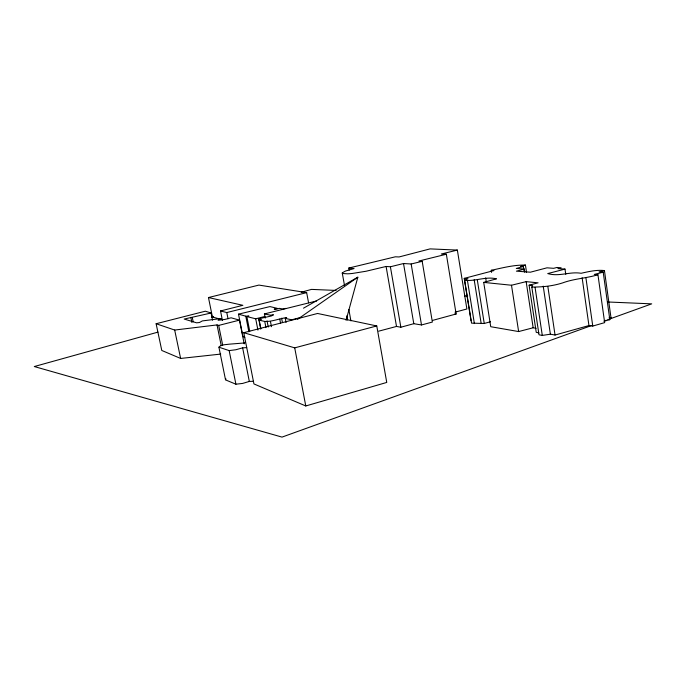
<?xml version="1.0" encoding="UTF-8"?>
<svg xmlns="http://www.w3.org/2000/svg" width="686" height="686" viewBox="0 0 686 686"><rect width="100%" height="100%" fill="white"/><g stroke="black" fill="none" stroke-linecap="round" stroke-linejoin="round"><path stroke-width="1.03" d="M346.07 320.336L357.835 277.195L303.486 308.185M603.937 321.262L609.82 319.667L603.208 272.171L594.299 274.434L597.952 274.743L604.658 322.626L592.764 326.073L588.948 325.558L555.043 335.034L550.386 334.193L542.292 335.411L539.007 334.794L531.804 287.057L532.645 285.582L529.103 285.196L536.238 332.35L538.904 332.839M225.986 378.904L225.694 379.958L235.915 384.203L242.63 383.423L249.318 381.433L253.391 381.279M297.578 319.316L357.835 277.195M286.062 322.54L285.273 318.398L286.662 317.584C279.236 318.527 272.213 321.803 264.753 321.451L259.197 320.156L260.826 328.5M490.43 321.76L484.247 323.483L471.556 323.14L464.636 280.257L467.989 278.722L464.216 278.379L471.059 320.774M246.72 347.605L242.638 347.853L235.89 349.74L229.158 350.597L219.057 347.245C220.412 344.432 226.303 344.706 229.416 344.158L244.911 342.923M591.263 325.644L282.015 437.111L34.3 366.538L157.96 332.118M604.357 320.919L606.373 320.19M609.391 319.101L651.7 303.855L607.839 301.986M305.776 405.966L386.75 382.436L376.768 325.944L317.575 313.468L243.779 332.693L253.931 383.928L305.776 405.966L294.714 347.862L243.779 332.693M211.554 317.206L213.612 316.632M301.205 292.253L311.513 289.389L336.114 290.435M464.636 280.257C475.501 281.543 485.654 276.218 496.484 278.833L483.707 282.4L490.73 326.708L518.633 331.561L533.159 327.779L536.152 328.294M378.672 331.175L396.508 326.442L400.847 327.231L413.787 323.698L421.496 324.958L432.369 322.06L422.19 261.323L418.897 261.014L446.354 254.24L456.13 313.991L432.463 320.439M464.216 278.379L493.954 270.558L491.245 270.31L491.57 272.393M455.032 312.181L466.883 308.983L457.356 250.081L430.088 248.889L399.072 256.958L395.325 256.804L348.831 268.037L349.2 270.138M531.804 287.057C542.274 287.108 552.659 286.122 562.769 282.855C574.345 278.602 586.316 278.327 597.952 274.743M524.01 270.764L523.367 266.528L516.292 268.432L524.224 269.084L524.704 272.231M294.714 347.862L376.768 325.944M524.224 269.084L516.421 271.159L530.372 272.205L546.982 267.823L553.645 268.32L556.912 267.48L561.114 267.772L557.907 268.62L564.998 269.092L565.761 274.314M316.58 300.965L264.402 313.931L265.208 318.098M526.548 272.445L525.433 265.079L520.691 266.34L523.367 266.528M260.723 329.16L258.699 318.81L271.339 315.98L273.482 314.788L270.293 315.183L264.402 313.931M529.103 285.196L538.09 282.829L526.162 281.637L511.499 285.239L483.707 282.4M259.197 320.156L261.417 319.573L258.699 318.81M609.228 318.193L610.994 317.729L604.443 270.567C596.52 269.675 588.837 271.562 581.128 273.277C569.8 271.322 559.167 276.998 547.745 273.577L564.998 269.092M301.017 317.386L291.704 319.796L285.273 318.398M212.574 320.208L211.117 313.013L184.191 319.05L196.548 322.814L199.412 322.531L202.344 320.919L221.312 318.518L218.139 320.285L224.879 319.427L231.105 317.798L239.483 320.139L244.182 343.84M244.808 337.289L242.973 336.663L238.505 314.162L269.967 306.582L277.178 308.323L274.203 309.129L275.532 309.412L279.356 308.366L283.104 309.017L285.899 308.374M249.747 331.218L246.849 316.555L255.715 318.801L264.847 316.478M491.245 270.31C502.606 267.857 513.831 264.83 525.433 265.079M220.772 354.079L180.624 358.444L161.785 350.469L156.116 323.741L174.681 330.043L217.033 324.924L218.688 325.413L239.483 320.139M222.384 320.216L220.523 310.964L242.861 305.313L208.467 297.544L212.411 316.966L222.607 319.839M220.523 310.964L226.783 312.55L306.659 292.63L308.563 302.8M208.467 297.544L258.896 285.084L306.659 292.63M156.116 323.741L205.346 311.204L211.117 313.013M348.831 268.037L354.062 268.56L345.47 271.056L342.305 272.822A19.157 2.521 -10.2 0 0 342.829 273.525L347.682 273.817A19.62 2.581 -10.2 0 0 352.51 273.44L366.084 271.236L386.098 266.46L390.394 266.777L403.522 263.527L411.163 263.99L422.19 261.323M457.356 250.081L441.321 254.009L446.354 254.24M238.505 314.162L245.777 316.195L248.889 316.092L246.849 316.555M604.443 270.567L599.101 271.879L603.208 272.171M464.491 295.889L467.698 296.026M607.762 319.384L609.82 319.667M454.852 313.811L456.13 313.991M609.125 317.455L610.994 317.729M174.681 330.043L180.624 358.444M192.32 317.635L193.169 321.768M190.845 317.352L191.909 322.497M218.688 325.413L222.676 345.127M217.033 324.924L221.209 345.581M218.885 347.039L225.505 379.71M226.783 312.55L228.044 318.827M229.158 350.597L235.915 384.203M242.638 347.853L249.318 381.433M245.777 316.195L248.872 331.853M264.753 321.451L265.954 327.625M255.715 318.801L257.927 330.086M270.464 321.52L271.467 326.699M267.043 320.868L268.243 327.042M281.612 318.201L282.4 322.326M279.785 319.17L280.574 323.303M342.271 273.097L344.526 285.565M348.84 309.455L350.906 320.885M346.859 315.852L347.605 319.968M390.394 266.777L400.847 327.231M386.098 266.46L396.508 326.442M403.522 263.527L413.787 323.698M411.163 263.99L421.496 324.958M467.44 280.505L474.378 323.586M477.327 280.051L484.247 323.483M474.189 279.777L481.092 322.986M485.654 277.881L486.323 282.109M511.499 285.239L518.633 331.561M526.162 281.637L533.159 327.779M535.071 287.434L542.292 335.411M547.865 286.637L555.043 335.034M543.226 286.139L550.386 334.193M585.938 277.984L592.764 326.073M582.122 277.71L588.948 325.558"/></g></svg>
